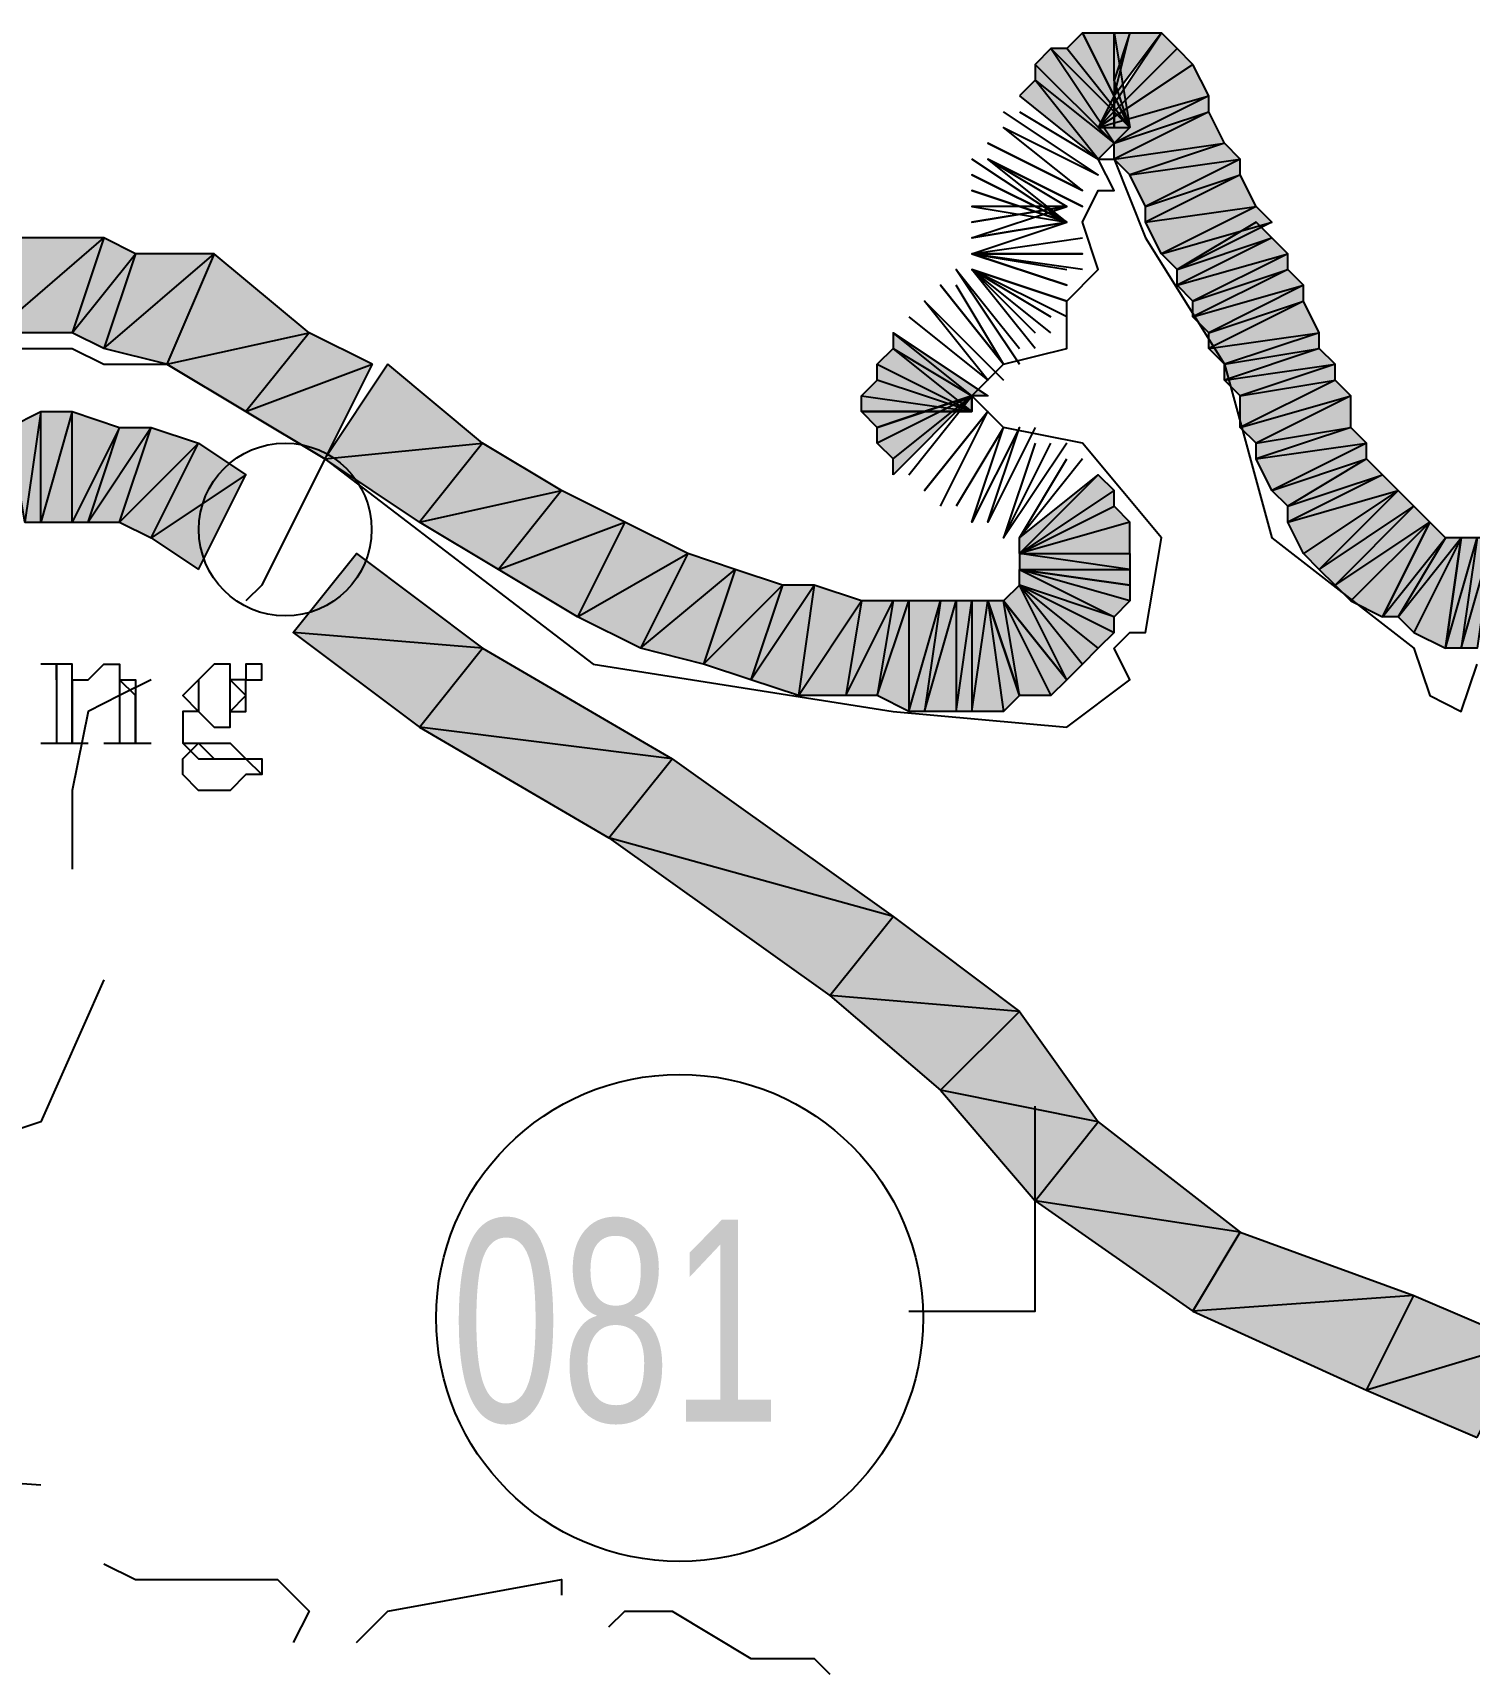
# Model space of a CAD drawing. Header units: millimetres. Extents: x 658 to 813, y 806 to 883.
# Drawn here: x 786.0385 to 786.3152, y 865.0108 to 865.3269 of the extents above; entities that cross this region are included whole.
import ezdxf

# ---------------------------------------------------------------- set-up
doc = ezdxf.new("R2010")
doc.units = ezdxf.units.MM
doc.header["$LTSCALE"] = 0.1
doc.linetypes.add('atContinuous2', pattern=[0])
for name, color, linetype in [('BATKAB', 7, 'Continuous'), ('KLEKTOR1', 7, 'Continuous'), ('LINK NAS BARU', 7, 'Continuous'), ('PANTAI', 7, 'Continuous'), ('pantai1', 7, 'Continuous'), ('SYMBOL', 7, 'Continuous'), ('TEXT', 8, 'Continuous'), ('zat_Mask_solid', 7, 'Continuous')]:
    doc.layers.add(name, color=color, linetype=linetype)
doc.styles.add('Style2', font='arial.ttf', dxfattribs={"height": 0.2})

msp = doc.modelspace()

# ---------------------------------------------------------------- hatches: boundary and pattern name
at = {"layer": 'KLEKTOR1'}
h = msp.add_hatch(color=7, dxfattribs=at)
h.paths.add_polyline_path([(786.04004, 865.23271), (786.04004, 865.25399), (786.037, 865.23271)], flags=17)
h.paths.add_polyline_path([(786.04004, 865.25399), (786.037, 865.23271), (786.03396, 865.25095)])
h = msp.add_hatch(color=7, dxfattribs=at)
h.paths.add_polyline_path([(786.04612, 865.23271), (786.04612, 865.25399), (786.04004, 865.23271)], flags=17)
h.paths.add_polyline_path([(786.04612, 865.25399), (786.04004, 865.23271), (786.04004, 865.25399)], flags=17)
h = msp.add_hatch(color=7, dxfattribs=at)
h.paths.add_polyline_path([(786.04916, 865.23271), (786.05524, 865.25095), (786.04612, 865.23271)], flags=17)
h.paths.add_polyline_path([(786.05524, 865.25095), (786.04612, 865.23271), (786.04612, 865.25399)])
h = msp.add_hatch(color=7, dxfattribs=at)
h.paths.add_polyline_path([(786.05524, 865.23271), (786.06132, 865.25095), (786.04916, 865.23271)], flags=17)
h.paths.add_polyline_path([(786.06132, 865.25095), (786.04916, 865.23271), (786.05524, 865.25095)], flags=17)
for points in [[(786.07044, 865.24791), (786.05524, 865.23271), (786.06132, 865.25095)], [(786.06132, 865.22967), (786.07044, 865.24791), (786.05524, 865.23271)], [(786.07956, 865.24183), (786.06132, 865.22967), (786.07044, 865.24791)], [(786.07044, 865.22359), (786.07956, 865.24183), (786.06132, 865.22967)]]:
    msp.add_hatch(color=7, dxfattribs=at).paths.add_polyline_path(points)
at = {"layer": 'pantai1'}
for points in [[(786.24069, 865.32695), (786.24677, 865.32695), (786.24981, 865.30871)], [(786.23157, 865.32087), (786.24677, 865.30567), (786.23461, 865.32391)], [(786.23157, 865.31783), (786.24677, 865.30567), (786.23157, 865.32087)], [(786.22853, 865.31479), (786.24373, 865.30263), (786.23157, 865.31783)], [(786.24373, 865.30263), (786.23157, 865.31783), (786.24677, 865.30567)], [(786.24677, 865.31479), (786.24373, 865.30871), (786.24677, 865.30871)], [(786.27413, 865.29047), (786.25893, 865.28135), (786.27717, 865.28743)], [(786.10692, 865.26311), (786.09476, 865.24487), (786.12516, 865.24791)], [(786.20421, 865.24183), (786.20421, 865.24487), (786.21941, 865.25703)], [(786.21029, 865.25399), (786.20117, 865.25095), (786.19813, 865.25399)], [(786.09476, 865.24487), (786.12516, 865.24791), (786.113, 865.23271)], [(786.12516, 865.24791), (786.113, 865.23271), (786.14036, 865.23879)], [(786.113, 865.23271), (786.14036, 865.23879), (786.1282, 865.22359)], [(786.14036, 865.23879), (786.1282, 865.22359), (786.15252, 865.23271)], [(786.30149, 865.23879), (786.28629, 865.22359), (786.30453, 865.23575)], [(786.28629, 865.22359), (786.30453, 865.23575), (786.28933, 865.22055)], [(786.30453, 865.23575), (786.28933, 865.22055), (786.30757, 865.23271)], [(786.1282, 865.22359), (786.15252, 865.23271), (786.1434, 865.21447)], [(786.15252, 865.23271), (786.1434, 865.21447), (786.16468, 865.22663)], [(786.28933, 865.22055), (786.30757, 865.23271), (786.29237, 865.21751)], [(786.30757, 865.23271), (786.29237, 865.21751), (786.29845, 865.21447)], [(786.1434, 865.21447), (786.16468, 865.22663), (786.15556, 865.20839)], [(786.16468, 865.22663), (786.15556, 865.20839), (786.1738, 865.22359)], [(786.15556, 865.20839), (786.1738, 865.22359), (786.16772, 865.20535)], [(786.1738, 865.22359), (786.16772, 865.20535), (786.18293, 865.22055)], [(786.16772, 865.20535), (786.18293, 865.22055), (786.17684, 865.20231)], [(786.22549, 865.21751), (786.23765, 865.20231), (786.22853, 865.22055)], [(786.23765, 865.20231), (786.22853, 865.22055), (786.24069, 865.20535)], [(786.22853, 865.22055), (786.24069, 865.20535), (786.24373, 865.20839)], [(786.22245, 865.21751), (786.22853, 865.19927), (786.22549, 865.21751)]]:
    msp.add_hatch(color=7, dxfattribs=at).paths.add_polyline_path(points)
h = msp.add_hatch(color=7, dxfattribs=at)
h.paths.add_polyline_path([(786.25589, 865.32695), (786.25893, 865.32391), (786.24373, 865.30871)])
h.paths.add_polyline_path([(786.25893, 865.32391), (786.24373, 865.30871), (786.26197, 865.32087)])
h = msp.add_hatch(color=7, dxfattribs=at)
h.paths.add_polyline_path([(786.24677, 865.30567), (786.23461, 865.32391), (786.24981, 865.30871)])
h.paths.add_polyline_path([(786.23461, 865.32391), (786.24981, 865.30871), (786.23765, 865.32391)], flags=17)
h = msp.add_hatch(color=7, dxfattribs=at)
h.paths.add_polyline_path([(786.24373, 865.30871), (786.26501, 865.31479), (786.24677, 865.30567)])
h.paths.add_polyline_path([(786.26501, 865.31479), (786.24677, 865.30567), (786.26501, 865.31175)], flags=17)
h = msp.add_hatch(color=7, dxfattribs=at)
h.paths.add_polyline_path([(786.24677, 865.30567), (786.26501, 865.31175), (786.24677, 865.30263)], flags=17)
h.paths.add_polyline_path([(786.26501, 865.31175), (786.24677, 865.30263), (786.26805, 865.30567)])
h = msp.add_hatch(color=7, dxfattribs=at)
h.paths.add_polyline_path([(786.24981, 865.29959), (786.27109, 865.30263), (786.25285, 865.29351)])
h.paths.add_polyline_path([(786.27109, 865.30263), (786.25285, 865.29351), (786.27109, 865.29959)], flags=17)
h = msp.add_hatch(color=7, dxfattribs=at)
h.paths.add_polyline_path([(786.25285, 865.29351), (786.27109, 865.29959), (786.25285, 865.29047)], flags=17)
h.paths.add_polyline_path([(786.27109, 865.29959), (786.25285, 865.29047), (786.27413, 865.29351)])
h = msp.add_hatch(color=7, dxfattribs=at)
h.paths.add_polyline_path([(786.02484, 865.28743), (786.03092, 865.26919), (786.0522, 865.28743)])
h.paths.add_polyline_path([(786.03092, 865.26919), (786.0522, 865.28743), (786.04612, 865.26919)], flags=17)
h = msp.add_hatch(color=7, dxfattribs=at)
h.paths.add_polyline_path([(786.25893, 865.28135), (786.27717, 865.28743), (786.25893, 865.27831)], flags=17)
h.paths.add_polyline_path([(786.27717, 865.28743), (786.25893, 865.27831), (786.28021, 865.28439)])
h = msp.add_hatch(color=7, dxfattribs=at)
h.paths.add_polyline_path([(786.05828, 865.28439), (786.0522, 865.26615), (786.07348, 865.28439)], flags=16)
h.paths.add_polyline_path([(786.0522, 865.26615), (786.07348, 865.28439), (786.06436, 865.26311)])
h = msp.add_hatch(color=7, dxfattribs=at)
h.paths.add_polyline_path([(786.25893, 865.27831), (786.28021, 865.28439), (786.26197, 865.27527)])
h.paths.add_polyline_path([(786.28021, 865.28439), (786.26197, 865.27527), (786.28021, 865.28135)], flags=17)
h = msp.add_hatch(color=7, dxfattribs=at)
h.paths.add_polyline_path([(786.26197, 865.27527), (786.28021, 865.28135), (786.26197, 865.27223)], flags=17)
h.paths.add_polyline_path([(786.28021, 865.28135), (786.26197, 865.27223), (786.28325, 865.27831)])
h = msp.add_hatch(color=7, dxfattribs=at)
h.paths.add_polyline_path([(786.26197, 865.27223), (786.28325, 865.27831), (786.26501, 865.26919)])
h.paths.add_polyline_path([(786.28325, 865.27831), (786.26501, 865.26919), (786.28325, 865.27527)], flags=17)
h = msp.add_hatch(color=7, dxfattribs=at)
h.paths.add_polyline_path([(786.26501, 865.26919), (786.28325, 865.27527), (786.26501, 865.26615)], flags=17)
h.paths.add_polyline_path([(786.28325, 865.27527), (786.26501, 865.26615), (786.28629, 865.26919)])
h = msp.add_hatch(color=7, dxfattribs=at)
h.paths.add_polyline_path([(786.20117, 865.26311), (786.21941, 865.25399), (786.20421, 865.26615)])
h.paths.add_polyline_path([(786.21941, 865.25399), (786.20421, 865.26615), (786.21941, 865.25703)], flags=17)
h = msp.add_hatch(color=7, dxfattribs=at)
h.paths.add_polyline_path([(786.20421, 865.26615), (786.21941, 865.25703), (786.20421, 865.26919)], flags=17)
h.paths.add_polyline_path([(786.21941, 865.25703), (786.20421, 865.26919), (786.22245, 865.25703)])
h = msp.add_hatch(color=7, dxfattribs=at)
h.paths.add_polyline_path([(786.26501, 865.26615), (786.28629, 865.26919), (786.26805, 865.26311)])
h.paths.add_polyline_path([(786.28629, 865.26919), (786.26805, 865.26311), (786.28629, 865.26615)], flags=17)
h = msp.add_hatch(color=7, dxfattribs=at)
h.paths.add_polyline_path([(786.26805, 865.26311), (786.28629, 865.26615), (786.26805, 865.26007)], flags=17)
h.paths.add_polyline_path([(786.28629, 865.26615), (786.26805, 865.26007), (786.28933, 865.26311)])
h = msp.add_hatch(color=7, dxfattribs=at)
h.paths.add_polyline_path([(786.26805, 865.26007), (786.28933, 865.26311), (786.27109, 865.25703)])
h.paths.add_polyline_path([(786.28933, 865.26311), (786.27109, 865.25703), (786.28933, 865.26007)], flags=17)
h = msp.add_hatch(color=7, dxfattribs=at)
h.paths.add_polyline_path([(786.19813, 865.25399), (786.19813, 865.25703), (786.21941, 865.25399)], flags=16)
h.paths.add_polyline_path([(786.19813, 865.25703), (786.21941, 865.25399), (786.20117, 865.26007)])
h = msp.add_hatch(color=7, dxfattribs=at)
h.paths.add_polyline_path([(786.27109, 865.25703), (786.28933, 865.26007), (786.27109, 865.25095)], flags=17)
h.paths.add_polyline_path([(786.28933, 865.26007), (786.27109, 865.25095), (786.29237, 865.25703)])
h = msp.add_hatch(color=7, dxfattribs=at)
h.paths.add_polyline_path([(786.20421, 865.24487), (786.21941, 865.25703), (786.20117, 865.24791)])
h.paths.add_polyline_path([(786.21941, 865.25703), (786.20117, 865.24791), (786.20117, 865.25095)], flags=17)
h = msp.add_hatch(color=7, dxfattribs=at)
h.paths.add_polyline_path([(786.27109, 865.25095), (786.29237, 865.25703), (786.27413, 865.24791)])
h.paths.add_polyline_path([(786.29237, 865.25703), (786.27413, 865.24791), (786.29237, 865.25095)], flags=17)
h = msp.add_hatch(color=7, dxfattribs=at)
h.paths.add_polyline_path([(786.27413, 865.24791), (786.29237, 865.25095), (786.27413, 865.24487)], flags=17)
h.paths.add_polyline_path([(786.29237, 865.25095), (786.27413, 865.24487), (786.29541, 865.24791)])
h = msp.add_hatch(color=7, dxfattribs=at)
h.paths.add_polyline_path([(786.27413, 865.24487), (786.29541, 865.24791), (786.27717, 865.23879)])
h.paths.add_polyline_path([(786.29541, 865.24791), (786.27717, 865.23879), (786.29541, 865.24487)], flags=17)
h = msp.add_hatch(color=7, dxfattribs=at)
h.paths.add_polyline_path([(786.24373, 865.24183), (786.24677, 865.23879), (786.22853, 865.22663)])
h.paths.add_polyline_path([(786.24677, 865.23879), (786.22853, 865.22663), (786.24677, 865.23575)], flags=17)
h = msp.add_hatch(color=7, dxfattribs=at)
h.paths.add_polyline_path([(786.28021, 865.23575), (786.29845, 865.24183), (786.28021, 865.23271)], flags=17)
h.paths.add_polyline_path([(786.29845, 865.24183), (786.28021, 865.23271), (786.30149, 865.23879)])
h = msp.add_hatch(color=7, dxfattribs=at)
h.paths.add_polyline_path([(786.30757, 865.23271), (786.29845, 865.21447), (786.31061, 865.22967)])
h.paths.add_polyline_path([(786.29845, 865.21447), (786.31061, 865.22967), (786.30149, 865.21447)], flags=17)
h = msp.add_hatch(color=7, dxfattribs=at)
h.paths.add_polyline_path([(786.31061, 865.22967), (786.30149, 865.21447), (786.31365, 865.22967)], flags=16)
h.paths.add_polyline_path([(786.30149, 865.21447), (786.31365, 865.22967), (786.30453, 865.21143)])
h = msp.add_hatch(color=7, dxfattribs=at)
h.paths.add_polyline_path([(786.31365, 865.22967), (786.31061, 865.20839), (786.31669, 865.22967)], flags=16)
h.paths.add_polyline_path([(786.31061, 865.20839), (786.31669, 865.22967), (786.31365, 865.20839)])
h = msp.add_hatch(color=7, dxfattribs=at)
h.paths.add_polyline_path([(786.31669, 865.22967), (786.31365, 865.20839), (786.31973, 865.22967)], flags=16)
h.paths.add_polyline_path([(786.31365, 865.20839), (786.31973, 865.22967), (786.31669, 865.20839)])
h = msp.add_hatch(color=7, dxfattribs=at)
h.paths.add_polyline_path([(786.22853, 865.22359), (786.24981, 865.22359), (786.22853, 865.22663)], flags=16)
h.paths.add_polyline_path([(786.24981, 865.22359), (786.22853, 865.22663), (786.24981, 865.22663)])
h = msp.add_hatch(color=7, dxfattribs=at)
h.paths.add_polyline_path([(786.24981, 865.22055), (786.24981, 865.21751), (786.22853, 865.22359)], flags=17)
h.paths.add_polyline_path([(786.24981, 865.21751), (786.22853, 865.22359), (786.24677, 865.21447)])
h.paths.add_polyline_path([(786.22853, 865.22359), (786.24677, 865.21447), (786.22853, 865.22055)], flags=17)
h = msp.add_hatch(color=7, dxfattribs=at)
h.paths.add_polyline_path([(786.18293, 865.22055), (786.17684, 865.20231), (786.18901, 865.22055)], flags=16)
h.paths.add_polyline_path([(786.17684, 865.20231), (786.18901, 865.22055), (786.18597, 865.19927)])
h = msp.add_hatch(color=7, dxfattribs=at)
h.paths.add_polyline_path([(786.18901, 865.22055), (786.18597, 865.19927), (786.19813, 865.21751)])
h.paths.add_polyline_path([(786.18597, 865.19927), (786.19813, 865.21751), (786.19509, 865.19927)], flags=17)
h = msp.add_hatch(color=7, dxfattribs=at)
h.paths.add_polyline_path([(786.24677, 865.21447), (786.22853, 865.22055), (786.24677, 865.21143)], flags=17)
h.paths.add_polyline_path([(786.22853, 865.22055), (786.24677, 865.21143), (786.24373, 865.20839)])
h = msp.add_hatch(color=7, dxfattribs=at)
h.paths.add_polyline_path([(786.19813, 865.21751), (786.19509, 865.19927), (786.20421, 865.21751)], flags=16)
h.paths.add_polyline_path([(786.19509, 865.19927), (786.20421, 865.21751), (786.20117, 865.19927)])
h = msp.add_hatch(color=7, dxfattribs=at)
h.paths.add_polyline_path([(786.20421, 865.21751), (786.20117, 865.19927), (786.20725, 865.21751)], flags=16)
h.paths.add_polyline_path([(786.20117, 865.19927), (786.20725, 865.21751), (786.20725, 865.19623)])
h = msp.add_hatch(color=7, dxfattribs=at)
h.paths.add_polyline_path([(786.20725, 865.21751), (786.20725, 865.19623), (786.21333, 865.21751)], flags=16)
h.paths.add_polyline_path([(786.20725, 865.19623), (786.21333, 865.21751), (786.21029, 865.19623)])
h = msp.add_hatch(color=7, dxfattribs=at)
h.paths.add_polyline_path([(786.21333, 865.21751), (786.21029, 865.19623), (786.21637, 865.21751)], flags=16)
h.paths.add_polyline_path([(786.21029, 865.19623), (786.21637, 865.21751), (786.21637, 865.19623)])
h = msp.add_hatch(color=7, dxfattribs=at)
h.paths.add_polyline_path([(786.21637, 865.21751), (786.21637, 865.19623), (786.21941, 865.21751)], flags=16)
h.paths.add_polyline_path([(786.21637, 865.19623), (786.21941, 865.21751), (786.21941, 865.19623)])
h = msp.add_hatch(color=7, dxfattribs=at)
h.paths.add_polyline_path([(786.21941, 865.21751), (786.21941, 865.19623), (786.22245, 865.21751)], flags=16)
h.paths.add_polyline_path([(786.21941, 865.19623), (786.22245, 865.21751), (786.22549, 865.19623)])
h = msp.add_hatch(color=7, dxfattribs=at)
h.paths.add_polyline_path([(786.22853, 865.19927), (786.22549, 865.21751), (786.23461, 865.19927)], flags=16)
h.paths.add_polyline_path([(786.22549, 865.21751), (786.23461, 865.19927), (786.23765, 865.20231)])
at = {"layer": 'zat_Mask_solid'}
for points in [[(786.24981, 865.30871), (786.23765, 865.32391), (786.24069, 865.32695)], [(786.24677, 865.31783), (786.24677, 865.32695), (786.24981, 865.32695)], [(786.24677, 865.31479), (786.24981, 865.32695), (786.25589, 865.32695)], [(786.26197, 865.32087), (786.24373, 865.30871), (786.26501, 865.31479)], [(786.24677, 865.31783), (786.24677, 865.30871), (786.24981, 865.30871)], [(786.24677, 865.30263), (786.26805, 865.30567), (786.24981, 865.29959)], [(786.26805, 865.30567), (786.24981, 865.29959), (786.27109, 865.30263)], [(786.25285, 865.29047), (786.27413, 865.29351), (786.25589, 865.28439)], [(786.27413, 865.29351), (786.25589, 865.28439), (786.27717, 865.29047)], [(786.25589, 865.28439), (786.27717, 865.29047), (786.25893, 865.28135)], [(786.0522, 865.28743), (786.04612, 865.26919), (786.05828, 865.28439)], [(786.04612, 865.26919), (786.05828, 865.28439), (786.0522, 865.26615)], [(786.07348, 865.28439), (786.06436, 865.26311), (786.09172, 865.26919)], [(786.06436, 865.26311), (786.09172, 865.26919), (786.07956, 865.25399)], [(786.09172, 865.26919), (786.07956, 865.25399), (786.10388, 865.26311)], [(786.07956, 865.25399), (786.10388, 865.26311), (786.09476, 865.24487)], [(786.21941, 865.25399), (786.20117, 865.26007), (786.20117, 865.26311)], [(786.21029, 865.25399), (786.21941, 865.25399), (786.21941, 865.25703)], [(786.27717, 865.23879), (786.29541, 865.24487), (786.28021, 865.23575)], [(786.29541, 865.24487), (786.28021, 865.23575), (786.29845, 865.24183)], [(786.22853, 865.22663), (786.22853, 865.22967), (786.24373, 865.24183)], [(786.28021, 865.23271), (786.30149, 865.23879), (786.28325, 865.22663)], [(786.30149, 865.23879), (786.28325, 865.22663), (786.28629, 865.22359)], [(786.22853, 865.22663), (786.24677, 865.23575), (786.24981, 865.23271)], [(786.22853, 865.22663), (786.24981, 865.22663), (786.24981, 865.23271)], [(786.31365, 865.22967), (786.30453, 865.21143), (786.31061, 865.20839)], [(786.12516, 865.20839), (786.08868, 865.21143), (786.10084, 865.22663)], [(786.22853, 865.22359), (786.24981, 865.22359), (786.24981, 865.22055)], [(786.22245, 865.21751), (786.22549, 865.19623), (786.22853, 865.19927)], [(786.113, 865.19319), (786.12516, 865.20839), (786.08868, 865.21143)], [(786.16164, 865.18711), (786.113, 865.19319), (786.12516, 865.20839)], [(786.14948, 865.17191), (786.16164, 865.18711), (786.113, 865.19319)], [(786.20421, 865.1567), (786.14948, 865.17191), (786.16164, 865.18711)], [(786.19205, 865.1415), (786.20421, 865.1567), (786.14948, 865.17191)], [(786.22853, 865.13846), (786.19205, 865.1415), (786.20421, 865.1567)], [(786.21333, 865.12326), (786.22853, 865.13846), (786.19205, 865.1415)], [(786.24373, 865.11718), (786.21333, 865.12326), (786.22853, 865.13846)], [(786.23157, 865.10198), (786.24373, 865.11718), (786.21333, 865.12326)], [(786.27109, 865.0959), (786.23157, 865.10198), (786.24373, 865.11718)], [(786.26197, 865.0807), (786.27109, 865.0959), (786.23157, 865.10198)], [(786.30453, 865.08374), (786.26197, 865.0807), (786.27109, 865.0959)], [(786.29541, 865.0655), (786.30453, 865.08374), (786.26197, 865.0807)], [(786.32581, 865.07462), (786.29541, 865.0655), (786.30453, 865.08374)], [(786.31669, 865.05638), (786.32581, 865.07462), (786.29541, 865.0655)]]:
    msp.add_hatch(color=7, dxfattribs=at).paths.add_polyline_path(points)

# ---------------------------------------------------------------- linework, layer by layer
at = {"layer": 'BATKAB', "color": 7}
for points in [[(786.09476, 865.24487), (786.0826, 865.22055), (786.07956, 865.21751)], [(786.06132, 865.20231), (786.05524, 865.19927), (786.04916, 865.19623), (786.04612, 865.18103), (786.04612, 865.16583)], [(786.0522, 865.14454), (786.04004, 865.11718), (786.0218, 865.1111)], [(785.99444, 865.05334), (785.99748, 865.0503), (786.04004, 865.04726)], [(786.0522, 865.03206), (786.05828, 865.02902), (786.08564, 865.02902), (786.09172, 865.02294), (786.08868, 865.01686)], [(786.10084, 865.01686), (786.10692, 865.02294), (786.14036, 865.02902), (786.14036, 865.02598)], [(786.14948, 865.0199), (786.15252, 865.02294), (786.16164, 865.02294), (786.17684, 865.01382), (786.18901, 865.01382), (786.19205, 865.01078)]]:
    msp.add_lwpolyline(points, dxfattribs=at)
at = {"layer": 'KLEKTOR1', "color": 7}
for points in [[(786.04004, 865.25399), (786.037, 865.23271), (786.03396, 865.25095), (786.04004, 865.25399)], [(786.04004, 865.23271), (786.04004, 865.25399), (786.037, 865.23271), (786.04004, 865.23271)], [(786.04612, 865.23271), (786.04612, 865.25399), (786.04004, 865.23271), (786.04612, 865.23271)], [(786.04612, 865.25399), (786.04004, 865.23271), (786.04004, 865.25399), (786.04612, 865.25399)], [(786.05524, 865.25095), (786.04612, 865.23271), (786.04612, 865.25399), (786.05524, 865.25095)], [(786.04916, 865.23271), (786.05524, 865.25095), (786.04612, 865.23271), (786.04916, 865.23271)], [(786.05524, 865.23271), (786.06132, 865.25095), (786.04916, 865.23271), (786.05524, 865.23271)], [(786.06132, 865.25095), (786.04916, 865.23271), (786.05524, 865.25095), (786.06132, 865.25095)], [(786.07044, 865.24791), (786.05524, 865.23271), (786.06132, 865.25095), (786.07044, 865.24791)], [(786.06132, 865.22967), (786.07044, 865.24791), (786.05524, 865.23271), (786.06132, 865.22967)], [(786.07956, 865.24183), (786.06132, 865.22967), (786.07044, 865.24791), (786.07956, 865.24183)], [(786.07044, 865.22359), (786.07956, 865.24183), (786.06132, 865.22967), (786.07044, 865.22359)], [(786.12516, 865.20839), (786.08868, 865.21143), (786.10084, 865.22663), (786.12516, 865.20839)], [(786.113, 865.19319), (786.12516, 865.20839), (786.08868, 865.21143), (786.113, 865.19319)], [(786.16164, 865.18711), (786.113, 865.19319), (786.12516, 865.20839), (786.16164, 865.18711)], [(786.14948, 865.17191), (786.16164, 865.18711), (786.113, 865.19319), (786.14948, 865.17191)], [(786.20421, 865.1567), (786.14948, 865.17191), (786.16164, 865.18711), (786.20421, 865.1567)], [(786.19205, 865.1415), (786.20421, 865.1567), (786.14948, 865.17191), (786.19205, 865.1415)], [(786.22853, 865.13846), (786.19205, 865.1415), (786.20421, 865.1567), (786.22853, 865.13846)], [(786.21333, 865.12326), (786.22853, 865.13846), (786.19205, 865.1415), (786.21333, 865.12326)], [(786.24373, 865.11718), (786.21333, 865.12326), (786.22853, 865.13846), (786.24373, 865.11718)], [(786.23157, 865.10198), (786.24373, 865.11718), (786.21333, 865.12326), (786.23157, 865.10198)], [(786.27109, 865.0959), (786.23157, 865.10198), (786.24373, 865.11718), (786.27109, 865.0959)], [(786.26197, 865.0807), (786.27109, 865.0959), (786.23157, 865.10198), (786.26197, 865.0807)], [(786.30453, 865.08374), (786.26197, 865.0807), (786.27109, 865.0959), (786.30453, 865.08374)], [(786.29541, 865.0655), (786.30453, 865.08374), (786.26197, 865.0807), (786.29541, 865.0655)], [(786.32581, 865.07462), (786.29541, 865.0655), (786.30453, 865.08374), (786.32581, 865.07462)], [(786.31669, 865.05638), (786.32581, 865.07462), (786.29541, 865.0655), (786.31669, 865.05638)]]:
    msp.add_lwpolyline(points, dxfattribs=at)
at = {"layer": 'LINK NAS BARU', "color": 7}
msp.add_lwpolyline([(786.20725, 865.0807), (786.23157, 865.0807), (786.23157, 865.12022)], dxfattribs=at)
at = {"layer": 'LINK NAS BARU', "color": 7, "linetype": 'atContinuous2'}
msp.add_circle((786.16309, 865.0794), 0.0469, dxfattribs=at)
at = {"layer": 'PANTAI', "color": 7}
for points in [[(786.09476, 865.24487), (786.14644, 865.20535), (786.20421, 865.19623), (786.23765, 865.19319), (786.24981, 865.20231), (786.24677, 865.20839), (786.24981, 865.21143), (786.25285, 865.21143), (786.25589, 865.22967), (786.24069, 865.24791), (786.22549, 865.25095), (786.21941, 865.25703), (786.22549, 865.26311), (786.23765, 865.26615), (786.23765, 865.27527), (786.24373, 865.28135), (786.24069, 865.29047), (786.24373, 865.29655), (786.24677, 865.29655), (786.24373, 865.30263), (786.24677, 865.30263), (786.25285, 865.28743), (786.26805, 865.26311), (786.27717, 865.22967), (786.30453, 865.20839), (786.30757, 865.19927), (786.31365, 865.19623), (786.31669, 865.20535)], [(785.62052, 865.21751), (785.71172, 865.25703), (785.73604, 865.25703), (785.76948, 865.25095), (785.809, 865.26007), (785.8394, 865.25703), (785.86068, 865.26007), (785.87892, 865.26919), (785.92148, 865.26615), (785.93668, 865.26919), (785.97924, 865.25095), (786.00964, 865.25703), (786.03092, 865.26615), (786.04612, 865.26615), (786.0522, 865.26311), (786.06436, 865.26311), (786.07956, 865.25399), (786.09476, 865.24487)]]:
    msp.add_lwpolyline(points, dxfattribs=at)
at = {"layer": 'pantai1', "color": 7, "linetype": 'atContinuous2'}
for p, q in [((786.24373, 865.30871), (786.25589, 865.32695)), ((786.25589, 865.32695), (786.25893, 865.32391)), ((786.25893, 865.32391), (786.24373, 865.30871)), ((786.25893, 865.32391), (786.24373, 865.30871)), ((786.26197, 865.32087), (786.25893, 865.32391)), ((786.24373, 865.30871), (786.26197, 865.32087))]:
    msp.add_line(p, q, dxfattribs=at)
at = {"layer": 'pantai1', "color": 7}
for points in [[(786.24981, 865.30871), (786.23765, 865.32391), (786.24069, 865.32695), (786.24981, 865.30871)], [(786.24069, 865.32695), (786.24677, 865.32695), (786.24981, 865.30871), (786.24069, 865.32695)], [(786.24677, 865.31783), (786.24677, 865.32695), (786.24981, 865.32695), (786.24677, 865.31783)], [(786.24677, 865.31479), (786.24981, 865.32695), (786.25589, 865.32695), (786.24677, 865.31479)], [(786.23157, 865.32087), (786.24677, 865.30567), (786.23461, 865.32391), (786.23157, 865.32087)], [(786.24677, 865.30567), (786.23461, 865.32391), (786.24981, 865.30871), (786.24677, 865.30567)], [(786.23461, 865.32391), (786.24981, 865.30871), (786.23765, 865.32391), (786.23461, 865.32391)], [(786.23157, 865.31783), (786.24677, 865.30567), (786.23157, 865.32087), (786.23157, 865.31783)], [(786.26197, 865.32087), (786.24373, 865.30871), (786.26501, 865.31479), (786.26197, 865.32087)], [(786.22853, 865.31479), (786.24373, 865.30263), (786.23157, 865.31783), (786.22853, 865.31479)], [(786.24373, 865.30263), (786.23157, 865.31783), (786.24677, 865.30567), (786.24373, 865.30263)], [(786.24677, 865.31783), (786.24677, 865.30871), (786.24981, 865.30871), (786.24677, 865.31783)], [(786.24677, 865.31479), (786.24373, 865.30871), (786.24677, 865.30871), (786.24677, 865.31479)], [(786.24373, 865.30871), (786.26501, 865.31479), (786.24677, 865.30567), (786.24373, 865.30871)], [(786.26501, 865.31479), (786.24677, 865.30567), (786.26501, 865.31175), (786.26501, 865.31479)], [(786.24069, 865.29655), (786.22245, 865.30567), (786.24069, 865.29655), (786.22245, 865.30567), (786.24069, 865.29655), (786.22549, 865.30871), (786.24373, 865.29959), (786.22549, 865.31175)], [(786.22853, 865.31175), (786.24373, 865.30263)], [(786.24677, 865.30567), (786.26501, 865.31175), (786.24677, 865.30263), (786.24677, 865.30567)], [(786.26501, 865.31175), (786.24677, 865.30263), (786.26805, 865.30567), (786.26501, 865.31175)], [(786.24677, 865.30263), (786.26805, 865.30567), (786.24981, 865.29959), (786.24677, 865.30263)], [(786.26805, 865.30567), (786.24981, 865.29959), (786.27109, 865.30263), (786.26805, 865.30567)], [(786.21941, 865.28743), (786.23765, 865.29351), (786.21941, 865.29047), (786.23765, 865.29351), (786.21941, 865.29351), (786.23765, 865.29047), (786.21941, 865.29655), (786.23765, 865.29047), (786.21941, 865.29959), (786.23765, 865.29047), (786.21941, 865.30263)], [(786.23765, 865.29047), (786.22245, 865.30263), (786.23765, 865.29351)], [(786.22245, 865.30263), (786.24069, 865.29351), (786.22245, 865.30263)], [(786.24981, 865.29959), (786.27109, 865.30263), (786.25285, 865.29351), (786.24981, 865.29959)], [(786.27109, 865.30263), (786.25285, 865.29351), (786.27109, 865.29959), (786.27109, 865.30263)], [(786.25285, 865.29351), (786.27109, 865.29959), (786.25285, 865.29047), (786.25285, 865.29351)], [(786.27109, 865.29959), (786.25285, 865.29047), (786.27413, 865.29351), (786.27109, 865.29959)], [(786.25285, 865.29047), (786.27413, 865.29351), (786.25589, 865.28439), (786.25285, 865.29047)], [(786.27413, 865.29351), (786.25589, 865.28439), (786.27717, 865.29047), (786.27413, 865.29351)], [(786.21941, 865.28439), (786.23765, 865.29047), (786.21941, 865.28743), (786.23765, 865.29047)], [(786.25589, 865.28439), (786.27717, 865.29047), (786.25893, 865.28135), (786.25589, 865.28439)], [(786.27413, 865.29047), (786.25893, 865.28135), (786.27717, 865.28743), (786.27413, 865.29047)], [(786.02484, 865.28743), (786.03092, 865.26919), (786.0522, 865.28743), (786.02484, 865.28743)], [(786.03092, 865.26919), (786.0522, 865.28743), (786.04612, 865.26919), (786.03092, 865.26919)], [(786.0522, 865.28743), (786.04612, 865.26919), (786.05828, 865.28439), (786.0522, 865.28743)], [(786.24069, 865.28135), (786.21941, 865.28439), (786.24069, 865.28439), (786.21941, 865.28439), (786.24069, 865.28743)], [(786.25893, 865.28135), (786.27717, 865.28743), (786.25893, 865.27831), (786.25893, 865.28135)], [(786.27717, 865.28743), (786.25893, 865.27831), (786.28021, 865.28439), (786.27717, 865.28743)], [(786.04612, 865.26919), (786.05828, 865.28439), (786.0522, 865.26615), (786.04612, 865.26919)], [(786.05828, 865.28439), (786.0522, 865.26615), (786.07348, 865.28439), (786.05828, 865.28439)], [(786.0522, 865.26615), (786.07348, 865.28439), (786.06436, 865.26311), (786.0522, 865.26615)], [(786.07348, 865.28439), (786.06436, 865.26311), (786.09172, 865.26919), (786.07348, 865.28439)], [(786.23765, 865.27831), (786.21941, 865.28439), (786.23765, 865.27831), (786.21941, 865.28439), (786.23765, 865.27831), (786.21941, 865.28439), (786.23765, 865.28135)], [(786.25893, 865.27831), (786.28021, 865.28439), (786.26197, 865.27527), (786.25893, 865.27831)], [(786.28021, 865.28439), (786.26197, 865.27527), (786.28021, 865.28135), (786.28021, 865.28439)], [(786.22853, 865.26311), (786.21637, 865.28135), (786.22853, 865.26311)], [(786.21637, 865.28135), (786.22853, 865.26615)], [(786.23157, 865.26615), (786.21941, 865.28135), (786.23157, 865.26919)], [(786.23461, 865.26919), (786.21941, 865.28135), (786.23461, 865.27223)], [(786.23765, 865.27223), (786.21941, 865.28135), (786.23765, 865.27527), (786.21941, 865.28135)], [(786.26197, 865.27527), (786.28021, 865.28135), (786.26197, 865.27223), (786.26197, 865.27527)], [(786.28021, 865.28135), (786.26197, 865.27223), (786.28325, 865.27831), (786.28021, 865.28135)], [(786.22549, 865.26311), (786.21333, 865.27831), (786.22549, 865.26311), (786.21637, 865.27831)], [(786.26197, 865.27223), (786.28325, 865.27831), (786.26501, 865.26919), (786.26197, 865.27223)], [(786.28325, 865.27831), (786.26501, 865.26919), (786.28325, 865.27527), (786.28325, 865.27831)], [(786.20725, 865.27223), (786.22245, 865.26007), (786.21029, 865.27527), (786.22549, 865.26007)], [(786.26501, 865.26919), (786.28325, 865.27527), (786.26501, 865.26615), (786.26501, 865.26919)], [(786.28325, 865.27527), (786.26501, 865.26615), (786.28629, 865.26919), (786.28325, 865.27527)], [(786.06436, 865.26311), (786.09172, 865.26919), (786.07956, 865.25399), (786.06436, 865.26311)], [(786.09172, 865.26919), (786.07956, 865.25399), (786.10388, 865.26311), (786.09172, 865.26919)], [(786.20117, 865.26311), (786.21941, 865.25399), (786.20421, 865.26615), (786.20117, 865.26311)], [(786.20421, 865.26615), (786.21941, 865.25703), (786.20421, 865.26919), (786.20421, 865.26615)], [(786.21941, 865.25703), (786.20421, 865.26919), (786.22245, 865.25703), (786.21941, 865.25703)], [(786.22245, 865.25703), (786.20421, 865.26919)], [(786.21941, 865.25399), (786.20421, 865.26615), (786.21941, 865.25703), (786.21941, 865.25399)], [(786.26501, 865.26615), (786.28629, 865.26919), (786.26805, 865.26311), (786.26501, 865.26615)], [(786.28629, 865.26919), (786.26805, 865.26311), (786.28629, 865.26615), (786.28629, 865.26919)], [(786.26805, 865.26311), (786.28629, 865.26615), (786.26805, 865.26007), (786.26805, 865.26311)], [(786.28629, 865.26615), (786.26805, 865.26007), (786.28933, 865.26311), (786.28629, 865.26615)], [(786.07956, 865.25399), (786.10388, 865.26311), (786.09476, 865.24487), (786.07956, 865.25399)], [(786.10692, 865.26311), (786.09476, 865.24487), (786.12516, 865.24791), (786.10692, 865.26311)], [(786.21941, 865.25399), (786.20117, 865.26007), (786.20117, 865.26311), (786.21941, 865.25399)], [(786.26805, 865.26007), (786.28933, 865.26311), (786.27109, 865.25703), (786.26805, 865.26007)], [(786.28933, 865.26311), (786.27109, 865.25703), (786.28933, 865.26007), (786.28933, 865.26311)], [(786.19813, 865.25703), (786.21941, 865.25399), (786.20117, 865.26007), (786.19813, 865.25703)], [(786.27109, 865.25703), (786.28933, 865.26007), (786.27109, 865.25095), (786.27109, 865.25703)], [(786.28933, 865.26007), (786.27109, 865.25095), (786.29237, 865.25703), (786.28933, 865.26007)], [(786.19813, 865.25399), (786.19813, 865.25703), (786.21941, 865.25399), (786.19813, 865.25399)], [(786.20421, 865.24487), (786.21941, 865.25703), (786.20117, 865.24791), (786.20421, 865.24487)], [(786.21941, 865.25703), (786.20117, 865.24791), (786.20117, 865.25095), (786.21941, 865.25703)], [(786.20421, 865.24183), (786.20421, 865.24487), (786.21941, 865.25703), (786.20421, 865.24183)], [(786.20725, 865.24183), (786.21941, 865.25703)], [(786.21029, 865.25399), (786.21941, 865.25399), (786.21941, 865.25703), (786.21029, 865.25399)], [(786.27109, 865.25095), (786.29237, 865.25703), (786.27413, 865.24791), (786.27109, 865.25095)], [(786.29237, 865.25703), (786.27413, 865.24791), (786.29237, 865.25095), (786.29237, 865.25703)], [(786.21029, 865.25399), (786.20117, 865.25095), (786.19813, 865.25399), (786.21029, 865.25399)], [(786.21333, 865.23575), (786.22245, 865.25399), (786.21029, 865.23879), (786.22245, 865.25399)], [(786.23157, 865.25095), (786.22245, 865.23271), (786.22853, 865.25095), (786.21941, 865.23271), (786.22549, 865.25095), (786.21637, 865.23575)], [(786.27413, 865.24791), (786.29237, 865.25095), (786.27413, 865.24487), (786.27413, 865.24791)], [(786.29237, 865.25095), (786.27413, 865.24487), (786.29541, 865.24791), (786.29237, 865.25095)], [(786.09476, 865.24487), (786.12516, 865.24791), (786.113, 865.23271), (786.09476, 865.24487)], [(786.12516, 865.24791), (786.113, 865.23271), (786.14036, 865.23879), (786.12516, 865.24791)], [(786.23765, 865.24791), (786.22549, 865.22967), (786.23461, 865.24791)], [(786.23157, 865.24791), (786.22549, 865.22967)], [(786.27413, 865.24487), (786.29541, 865.24791), (786.27717, 865.23879), (786.27413, 865.24487)], [(786.29541, 865.24791), (786.27717, 865.23879), (786.29541, 865.24487), (786.29541, 865.24791)], [(786.24069, 865.24487), (786.22853, 865.22967), (786.23765, 865.24487)], [(786.27717, 865.23879), (786.29541, 865.24487), (786.28021, 865.23575), (786.27717, 865.23879)], [(786.29541, 865.24487), (786.28021, 865.23575), (786.29845, 865.24183), (786.29541, 865.24487)], [(786.24373, 865.24183), (786.24677, 865.23879), (786.22853, 865.22663), (786.24373, 865.24183)], [(786.22853, 865.22663), (786.22853, 865.22967), (786.24373, 865.24183), (786.22853, 865.22663)], [(786.28021, 865.23575), (786.29845, 865.24183), (786.28021, 865.23271), (786.28021, 865.23575)], [(786.29845, 865.24183), (786.28021, 865.23271), (786.30149, 865.23879), (786.29845, 865.24183)], [(786.113, 865.23271), (786.14036, 865.23879), (786.1282, 865.22359), (786.113, 865.23271)], [(786.14036, 865.23879), (786.1282, 865.22359), (786.15252, 865.23271), (786.14036, 865.23879)], [(786.24677, 865.23879), (786.22853, 865.22663), (786.24677, 865.23575), (786.24677, 865.23879)], [(786.28021, 865.23271), (786.30149, 865.23879), (786.28325, 865.22663), (786.28021, 865.23271)], [(786.30149, 865.23879), (786.28325, 865.22663), (786.28629, 865.22359), (786.30149, 865.23879)], [(786.30149, 865.23879), (786.28629, 865.22359), (786.30453, 865.23575), (786.30149, 865.23879)], [(786.22853, 865.22663), (786.24677, 865.23575), (786.24981, 865.23271), (786.22853, 865.22663)], [(786.28629, 865.22359), (786.30453, 865.23575), (786.28933, 865.22055), (786.28629, 865.22359)], [(786.30453, 865.23575), (786.28933, 865.22055), (786.30757, 865.23271), (786.30453, 865.23575)], [(786.1282, 865.22359), (786.15252, 865.23271), (786.1434, 865.21447), (786.1282, 865.22359)], [(786.15252, 865.23271), (786.1434, 865.21447), (786.16468, 865.22663), (786.15252, 865.23271)], [(786.22853, 865.22663), (786.24981, 865.22663), (786.24981, 865.23271), (786.22853, 865.22663)], [(786.28933, 865.22055), (786.30757, 865.23271), (786.29237, 865.21751), (786.28933, 865.22055)], [(786.30757, 865.23271), (786.29237, 865.21751), (786.29845, 865.21447), (786.30757, 865.23271)], [(786.30757, 865.23271), (786.29845, 865.21447), (786.31061, 865.22967), (786.30757, 865.23271)], [(786.29845, 865.21447), (786.31061, 865.22967), (786.30149, 865.21447), (786.29845, 865.21447)], [(786.31061, 865.22967), (786.30149, 865.21447), (786.31365, 865.22967), (786.31061, 865.22967)], [(786.30149, 865.21447), (786.31365, 865.22967), (786.30453, 865.21143), (786.30149, 865.21447)], [(786.31365, 865.22967), (786.30453, 865.21143), (786.31061, 865.20839), (786.31365, 865.22967)], [(786.31365, 865.22967), (786.31061, 865.20839), (786.31669, 865.22967), (786.31365, 865.22967)], [(786.31061, 865.20839), (786.31669, 865.22967), (786.31365, 865.20839), (786.31061, 865.20839)], [(786.31669, 865.22967), (786.31365, 865.20839), (786.31973, 865.22967), (786.31669, 865.22967)], [(786.31365, 865.20839), (786.31973, 865.22967), (786.31669, 865.20839), (786.31365, 865.20839)], [(786.1434, 865.21447), (786.16468, 865.22663), (786.15556, 865.20839), (786.1434, 865.21447)], [(786.16468, 865.22663), (786.15556, 865.20839), (786.1738, 865.22359), (786.16468, 865.22663)], [(786.22853, 865.22359), (786.24981, 865.22359), (786.22853, 865.22663), (786.22853, 865.22359)], [(786.24981, 865.22359), (786.22853, 865.22663), (786.24981, 865.22663), (786.24981, 865.22359)], [(786.15556, 865.20839), (786.1738, 865.22359), (786.16772, 865.20535), (786.15556, 865.20839)], [(786.1738, 865.22359), (786.16772, 865.20535), (786.18293, 865.22055), (786.1738, 865.22359)], [(786.24981, 865.22055), (786.24981, 865.21751), (786.22853, 865.22359), (786.24981, 865.22055)], [(786.24981, 865.21751), (786.22853, 865.22359), (786.24677, 865.21447), (786.24981, 865.21751)], [(786.22853, 865.22359), (786.24677, 865.21447), (786.22853, 865.22055), (786.22853, 865.22359)], [(786.22853, 865.22359), (786.24981, 865.22359), (786.24981, 865.22055), (786.22853, 865.22359)], [(786.16772, 865.20535), (786.18293, 865.22055), (786.17684, 865.20231), (786.16772, 865.20535)], [(786.18293, 865.22055), (786.17684, 865.20231), (786.18901, 865.22055), (786.18293, 865.22055)], [(786.17684, 865.20231), (786.18901, 865.22055), (786.18597, 865.19927), (786.17684, 865.20231)], [(786.18901, 865.22055), (786.18597, 865.19927), (786.19813, 865.21751), (786.18901, 865.22055)], [(786.22549, 865.21751), (786.23765, 865.20231), (786.22853, 865.22055), (786.22549, 865.21751)], [(786.23765, 865.20231), (786.22853, 865.22055), (786.24069, 865.20535), (786.23765, 865.20231)], [(786.22853, 865.22055), (786.24069, 865.20535), (786.24373, 865.20839), (786.22853, 865.22055)], [(786.24677, 865.21447), (786.22853, 865.22055), (786.24677, 865.21143), (786.24677, 865.21447)], [(786.22853, 865.22055), (786.24677, 865.21143), (786.24373, 865.20839), (786.22853, 865.22055)], [(786.18597, 865.19927), (786.19813, 865.21751), (786.19509, 865.19927), (786.18597, 865.19927)], [(786.19813, 865.21751), (786.19509, 865.19927), (786.20421, 865.21751), (786.19813, 865.21751)], [(786.19509, 865.19927), (786.20421, 865.21751), (786.20117, 865.19927), (786.19509, 865.19927)], [(786.20421, 865.21751), (786.20117, 865.19927), (786.20725, 865.21751), (786.20421, 865.21751)], [(786.20117, 865.19927), (786.20725, 865.21751), (786.20725, 865.19623), (786.20117, 865.19927)], [(786.20725, 865.21751), (786.20725, 865.19623), (786.21333, 865.21751), (786.20725, 865.21751)], [(786.20725, 865.19623), (786.21333, 865.21751), (786.21029, 865.19623), (786.20725, 865.19623)], [(786.21333, 865.21751), (786.21029, 865.19623), (786.21637, 865.21751), (786.21333, 865.21751)], [(786.21029, 865.19623), (786.21637, 865.21751), (786.21637, 865.19623), (786.21029, 865.19623)], [(786.21637, 865.21751), (786.21637, 865.19623), (786.21941, 865.21751), (786.21637, 865.21751)], [(786.21637, 865.19623), (786.21941, 865.21751), (786.21941, 865.19623), (786.21637, 865.19623)], [(786.21941, 865.21751), (786.21941, 865.19623), (786.22245, 865.21751), (786.21941, 865.21751)], [(786.21941, 865.19623), (786.22245, 865.21751), (786.22549, 865.19623), (786.21941, 865.19623)], [(786.22245, 865.21751), (786.22549, 865.19623), (786.22853, 865.19927), (786.22245, 865.21751)], [(786.22245, 865.21751), (786.22853, 865.19927), (786.22549, 865.21751), (786.22245, 865.21751)], [(786.22853, 865.19927), (786.22549, 865.21751), (786.23461, 865.19927), (786.22853, 865.19927)], [(786.22549, 865.21751), (786.23461, 865.19927), (786.23765, 865.20231), (786.22549, 865.21751)]]:
    msp.add_lwpolyline(points, dxfattribs=at)
at = {"layer": 'SYMBOL', "color": 7, "linetype": 'atContinuous2'}
msp.add_circle((786.08714, 865.23126), 0.01664, dxfattribs=at)
at = {"layer": 'TEXT', "color": 7}
for points in [[(786.04612, 865.20231), (786.04612, 865.19015), (786.04612, 865.20535), (786.04004, 865.20535)], [(786.04308, 865.20535), (786.04308, 865.19015)], [(786.04308, 865.20535), (786.04308, 865.20231), (786.04308, 865.20535)], [(786.04612, 865.19927), (786.04612, 865.20231), (786.04916, 865.20231), (786.0522, 865.20535), (786.05524, 865.20535), (786.05524, 865.20231), (786.05828, 865.20231), (786.05828, 865.19927), (786.05828, 865.19015), (786.05828, 865.19927), (786.05524, 865.20231)], [(786.05524, 865.20535), (786.05524, 865.20231), (786.05524, 865.19927), (786.05524, 865.19015)], [(786.07348, 865.20535), (786.07044, 865.20231), (786.0674, 865.19927), (786.07044, 865.19623), (786.07348, 865.19319), (786.07652, 865.19319), (786.07652, 865.19623), (786.07956, 865.19623), (786.07956, 865.19927), (786.07956, 865.20231), (786.07652, 865.20231), (786.07652, 865.20535), (786.07348, 865.20535)], [(786.07348, 865.20535), (786.07044, 865.20231), (786.07044, 865.19623), (786.07348, 865.19319)], [(786.07956, 865.20231), (786.0826, 865.20231), (786.0826, 865.20535), (786.07956, 865.20535), (786.07956, 865.20231), (786.07652, 865.20231)], [(786.07652, 865.19319), (786.07652, 865.19623), (786.07652, 865.20231), (786.07652, 865.20535)], [(786.07044, 865.20231), (786.07044, 865.19927), (786.07044, 865.19623)], [(786.07652, 865.19623), (786.07956, 865.19927), (786.07652, 865.20231)], [(786.07044, 865.19623), (786.0674, 865.19623), (786.0674, 865.19319), (786.0674, 865.19015), (786.07044, 865.18711), (786.07348, 865.18711), (786.07652, 865.18711), (786.07956, 865.18711), (786.0826, 865.18407)], [(786.04004, 865.19015), (786.04916, 865.19015)], [(786.04612, 865.19015), (786.04916, 865.19015)], [(786.0522, 865.19015), (786.06132, 865.19015)], [(786.05828, 865.19015), (786.06132, 865.19015)], [(786.0674, 865.19015), (786.07044, 865.19015), (786.07652, 865.19015), (786.07956, 865.18711), (786.0826, 865.18711), (786.0826, 865.18407), (786.07956, 865.18407), (786.07652, 865.18103), (786.07044, 865.18103), (786.0674, 865.18407), (786.0674, 865.18711), (786.07044, 865.19015), (786.07348, 865.18711), (786.07652, 865.18711), (786.07956, 865.18711)], [(786.07044, 865.18103), (786.0674, 865.18407), (786.0674, 865.18711), (786.07044, 865.19015)]]:
    msp.add_lwpolyline(points, dxfattribs=at)

# ---------------------------------------------------------------- texts
at = {"layer": 'LINK NAS BARU', "color": 7, "style": 'Style2', "width": 0.7}
msp.add_text('081', height=0.038913, rotation=0.0006, dxfattribs=at).set_placement((786.11908, 865.05942))

doc.saveas('drawing.dxf')
